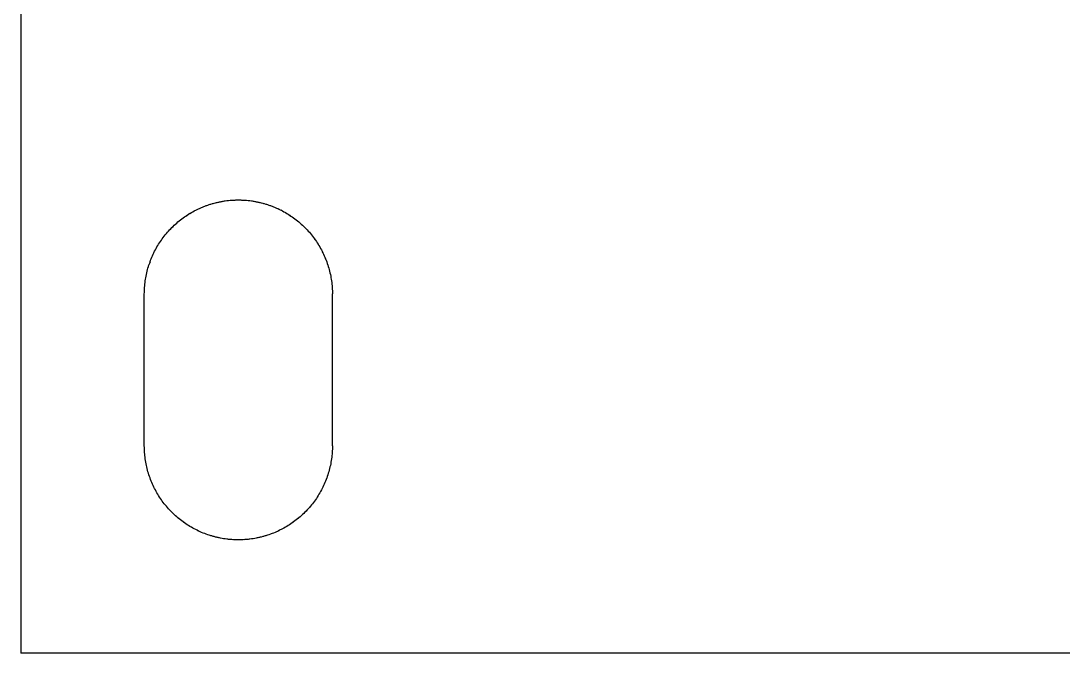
# Model space of a CAD drawing. Header units: millimetres. Extents: x 2543.3 to 2639, y 1717.1 to 1778.9.
# Drawn here: x 2549.272 to 2553.872, y 1737.271 to 1740.061 of the extents above; entities that cross this region are included whole.
import ezdxf

# ---------------------------------------------------------------- set-up
doc = ezdxf.new("R2010")
doc.units = ezdxf.units.MM

msp = doc.modelspace()

# ---------------------------------------------------------------- linework, layer by layer
at = {"color": 7, "linetype": 'Continuous', "lineweight": 25}
for p, q in [((2549.2721, 1778.2278), (2549.2721, 1737.2711)), ((2550.1317, 1739.2587), (2550.1388, 1739.2604)), ((2550.1352, 1739.2596), (2550.1388, 1739.2604)), ((2550.1388, 1739.2604), (2550.1458, 1739.262)), ((2550.1388, 1739.2604), (2550.1423, 1739.2612)), ((2550.1423, 1739.2612), (2550.1458, 1739.262)), ((2550.1458, 1739.262), (2550.1529, 1739.2634)), ((2550.1458, 1739.262), (2550.1494, 1739.2627)), ((2550.1494, 1739.2627), (2550.1529, 1739.2634)), ((2550.1529, 1739.2634), (2550.1601, 1739.2648)), ((2550.1529, 1739.2634), (2550.1565, 1739.2641)), ((2550.1565, 1739.2641), (2550.1601, 1739.2648)), ((2550.1601, 1739.2648), (2550.1672, 1739.2659)), ((2550.1601, 1739.2648), (2550.1636, 1739.2653)), ((2550.1636, 1739.2653), (2550.1672, 1739.2659)), ((2550.1672, 1739.2659), (2550.1744, 1739.267)), ((2550.1672, 1739.2659), (2550.1708, 1739.2665)), ((2550.1708, 1739.2665), (2550.1744, 1739.267)), ((2550.1744, 1739.267), (2550.1815, 1739.268)), ((2550.1815, 1739.268), (2550.1887, 1739.2688)), ((2550.1887, 1739.2688), (2550.196, 1739.2695)), ((2550.196, 1739.2695), (2550.2032, 1739.27)), ((2550.2032, 1739.27), (2550.2104, 1739.2705)), ((2550.2032, 1739.27), (2550.2068, 1739.2703)), ((2550.2068, 1739.2703), (2550.2104, 1739.2705)), ((2550.2104, 1739.2705), (2550.2176, 1739.2708)), ((2550.2104, 1739.2705), (2550.214, 1739.2707)), ((2550.214, 1739.2707), (2550.2176, 1739.2708)), ((2550.2176, 1739.2708), (2550.2249, 1739.271)), ((2550.2176, 1739.2708), (2550.2213, 1739.2709)), ((2550.2213, 1739.2709), (2550.2249, 1739.271)), ((2550.2249, 1739.271), (2550.2321, 1739.2711)), ((2550.2321, 1739.2711), (2550.2394, 1739.271)), ((2550.2394, 1739.271), (2550.243, 1739.2709)), ((2550.2394, 1739.271), (2550.2466, 1739.2708)), ((2550.243, 1739.2709), (2550.2466, 1739.2708)), ((2550.2466, 1739.2708), (2550.2502, 1739.2707)), ((2550.2466, 1739.2708), (2550.2538, 1739.2705)), ((2550.2502, 1739.2707), (2550.2538, 1739.2705)), ((2550.2538, 1739.2705), (2550.2575, 1739.2703)), ((2550.2538, 1739.2705), (2550.2611, 1739.27)), ((2550.2575, 1739.2703), (2550.2611, 1739.27)), ((2550.2611, 1739.27), (2550.2683, 1739.2695)), ((2550.2683, 1739.2695), (2550.2755, 1739.2688)), ((2550.2755, 1739.2688), (2550.2827, 1739.268)), ((2550.2827, 1739.268), (2550.2899, 1739.267)), ((2550.2899, 1739.267), (2550.297, 1739.2659)), ((2550.2899, 1739.267), (2550.2935, 1739.2665)), ((2550.2935, 1739.2665), (2550.297, 1739.2659)), ((2550.297, 1739.2659), (2550.3006, 1739.2653)), ((2550.297, 1739.2659), (2550.3042, 1739.2648)), ((2550.3006, 1739.2653), (2550.3042, 1739.2648)), ((2550.3042, 1739.2648), (2550.3113, 1739.2634)), ((2550.3042, 1739.2648), (2550.3077, 1739.2641)), ((2550.3077, 1739.2641), (2550.3113, 1739.2634)), ((2550.3113, 1739.2634), (2550.3184, 1739.262)), ((2550.3113, 1739.2634), (2550.3149, 1739.2627)), ((2550.3149, 1739.2627), (2550.3184, 1739.262)), ((2550.3184, 1739.262), (2550.3255, 1739.2604)), ((2550.3184, 1739.262), (2550.3219, 1739.2612)), ((2550.3219, 1739.2612), (2550.3255, 1739.2604)), ((2550.3255, 1739.2604), (2550.3325, 1739.2587)), ((2550.3255, 1739.2604), (2550.329, 1739.2596)), ((2550.0184, 1739.2118), (2550.0246, 1739.2155)), ((2550.0246, 1739.2155), (2550.0309, 1739.219)), ((2550.0246, 1739.2155), (2550.0278, 1739.2172)), ((2550.0278, 1739.2172), (2550.0309, 1739.219)), ((2550.0309, 1739.219), (2550.0373, 1739.2225)), ((2550.0373, 1739.2225), (2550.0437, 1739.2258)), ((2550.0373, 1739.2225), (2550.0405, 1739.2242)), ((2550.0405, 1739.2242), (2550.0437, 1739.2258)), ((2550.0437, 1739.2258), (2550.0502, 1739.2291)), ((2550.0437, 1739.2258), (2550.047, 1739.2274)), ((2550.047, 1739.2274), (2550.0502, 1739.2291)), ((2550.0502, 1739.2291), (2550.0567, 1739.2322)), ((2550.0502, 1739.2291), (2550.0535, 1739.2306)), ((2550.0535, 1739.2306), (2550.0567, 1739.2322)), ((2550.0567, 1739.2322), (2550.0633, 1739.2352)), ((2550.0567, 1739.2322), (2550.06, 1739.2337)), ((2550.06, 1739.2337), (2550.0633, 1739.2352)), ((2550.0633, 1739.2352), (2550.07, 1739.2381)), ((2550.0633, 1739.2352), (2550.0666, 1739.2366)), ((2550.0666, 1739.2366), (2550.07, 1739.2381)), ((2550.07, 1739.2381), (2550.0767, 1739.2408)), ((2550.07, 1739.2381), (2550.0733, 1739.2395)), ((2550.0733, 1739.2395), (2550.0767, 1739.2408)), ((2550.0767, 1739.2408), (2550.0834, 1739.2435)), ((2550.0767, 1739.2408), (2550.08, 1739.2422)), ((2550.08, 1739.2422), (2550.0834, 1739.2435)), ((2550.0834, 1739.2435), (2550.0902, 1739.246)), ((2550.0834, 1739.2435), (2550.0868, 1739.2448)), ((2550.0868, 1739.2448), (2550.0902, 1739.246)), ((2550.0902, 1739.246), (2550.097, 1739.2484)), ((2550.0902, 1739.246), (2550.0936, 1739.2472)), ((2550.0936, 1739.2472), (2550.097, 1739.2484)), ((2550.097, 1739.2484), (2550.1039, 1739.2507)), ((2550.1039, 1739.2507), (2550.1108, 1739.2529)), ((2550.1039, 1739.2507), (2550.1073, 1739.2518)), ((2550.1073, 1739.2518), (2550.1108, 1739.2529)), ((2550.1108, 1739.2529), (2550.1177, 1739.255)), ((2550.1177, 1739.255), (2550.1247, 1739.2569)), ((2550.1177, 1739.255), (2550.1212, 1739.256)), ((2550.1212, 1739.256), (2550.1247, 1739.2569)), ((2550.1247, 1739.2569), (2550.1317, 1739.2587)), ((2550.1317, 1739.2587), (2550.1352, 1739.2596)), ((2550.329, 1739.2596), (2550.3325, 1739.2587)), ((2550.3325, 1739.2587), (2550.3395, 1739.2569)), ((2550.3395, 1739.2569), (2550.3465, 1739.255)), ((2550.3395, 1739.2569), (2550.343, 1739.256)), ((2550.343, 1739.256), (2550.3465, 1739.255)), ((2550.3465, 1739.255), (2550.3535, 1739.2529)), ((2550.3535, 1739.2529), (2550.3569, 1739.2518)), ((2550.3535, 1739.2529), (2550.3604, 1739.2507)), ((2550.3569, 1739.2518), (2550.3604, 1739.2507)), ((2550.3604, 1739.2507), (2550.3672, 1739.2484)), ((2550.3672, 1739.2484), (2550.3741, 1739.246)), ((2550.3672, 1739.2484), (2550.3706, 1739.2472)), ((2550.3706, 1739.2472), (2550.3741, 1739.246)), ((2550.3741, 1739.246), (2550.3775, 1739.2448)), ((2550.3741, 1739.246), (2550.3808, 1739.2435)), ((2550.3775, 1739.2448), (2550.3808, 1739.2435)), ((2550.3808, 1739.2435), (2550.3842, 1739.2422)), ((2550.3808, 1739.2435), (2550.3876, 1739.2408)), ((2550.3842, 1739.2422), (2550.3876, 1739.2408)), ((2550.3876, 1739.2408), (2550.3943, 1739.2381)), ((2550.3876, 1739.2408), (2550.3909, 1739.2395)), ((2550.3909, 1739.2395), (2550.3943, 1739.2381)), ((2550.3943, 1739.2381), (2550.3976, 1739.2366)), ((2550.3943, 1739.2381), (2550.4009, 1739.2352)), ((2550.3976, 1739.2366), (2550.4009, 1739.2352)), ((2550.4009, 1739.2352), (2550.4042, 1739.2337)), ((2550.4009, 1739.2352), (2550.4075, 1739.2322)), ((2550.4042, 1739.2337), (2550.4075, 1739.2322)), ((2550.4075, 1739.2322), (2550.414, 1739.2291)), ((2550.4108, 1739.2306), (2550.4075, 1739.2322)), ((2550.414, 1739.2291), (2550.4108, 1739.2306)), ((2550.414, 1739.2291), (2550.4205, 1739.2258)), ((2550.414, 1739.2291), (2550.4173, 1739.2274)), ((2550.4173, 1739.2274), (2550.4205, 1739.2258)), ((2550.4205, 1739.2258), (2550.427, 1739.2225)), ((2550.4237, 1739.2242), (2550.4205, 1739.2258)), ((2550.4237, 1739.2242), (2550.427, 1739.2225)), ((2550.427, 1739.2225), (2550.4333, 1739.219)), ((2550.4333, 1739.219), (2550.4396, 1739.2155)), ((2550.4333, 1739.219), (2550.4365, 1739.2172)), ((2550.4365, 1739.2172), (2550.4396, 1739.2155)), ((2550.4396, 1739.2155), (2550.4459, 1739.2118)), ((2549.9544, 1739.1645), (2549.9599, 1739.1693)), ((2549.9599, 1739.1693), (2549.9654, 1739.174)), ((2549.9654, 1739.174), (2549.971, 1739.1786)), ((2549.9654, 1739.174), (2549.9682, 1739.1763)), ((2549.9682, 1739.1763), (2549.971, 1739.1786)), ((2549.971, 1739.1786), (2549.9766, 1739.1831)), ((2549.9766, 1739.1831), (2549.9824, 1739.1875)), ((2549.9824, 1739.1875), (2549.9882, 1739.1918)), ((2549.9882, 1739.1918), (2549.9941, 1739.196)), ((2549.9882, 1739.1918), (2549.9911, 1739.1939)), ((2549.9911, 1739.1939), (2549.9941, 1739.196)), ((2549.9941, 1739.196), (2550.0001, 1739.2001)), ((2549.9941, 1739.196), (2549.9971, 1739.1981)), ((2549.9971, 1739.1981), (2550.0001, 1739.2001)), ((2550.0001, 1739.2001), (2550.0061, 1739.2041)), ((2550.0001, 1739.2001), (2550.0031, 1739.2021)), ((2550.0031, 1739.2021), (2550.0061, 1739.2041)), ((2550.0061, 1739.2041), (2550.0122, 1739.208)), ((2550.0061, 1739.2041), (2550.0092, 1739.206)), ((2550.0092, 1739.206), (2550.0122, 1739.208)), ((2550.0122, 1739.208), (2550.0184, 1739.2118)), ((2550.0153, 1739.2099), (2550.0122, 1739.208)), ((2550.0184, 1739.2118), (2550.0153, 1739.2099)), ((2550.4459, 1739.2118), (2550.452, 1739.208)), ((2550.4459, 1739.2118), (2550.449, 1739.2099)), ((2550.449, 1739.2099), (2550.452, 1739.208)), ((2550.4551, 1739.206), (2550.452, 1739.208)), ((2550.452, 1739.208), (2550.4581, 1739.2041)), ((2550.4581, 1739.2041), (2550.4551, 1739.206)), ((2550.4581, 1739.2041), (2550.4642, 1739.2001)), ((2550.4612, 1739.2021), (2550.4581, 1739.2041)), ((2550.4642, 1739.2001), (2550.4612, 1739.2021)), ((2550.4642, 1739.2001), (2550.4702, 1739.196)), ((2550.4642, 1739.2001), (2550.4672, 1739.1981)), ((2550.4672, 1739.1981), (2550.4702, 1739.196)), ((2550.4702, 1739.196), (2550.4761, 1739.1918)), ((2550.4731, 1739.1939), (2550.4702, 1739.196)), ((2550.4731, 1739.1939), (2550.4761, 1739.1918)), ((2550.4761, 1739.1918), (2550.4819, 1739.1875)), ((2550.4819, 1739.1875), (2550.4876, 1739.1831)), ((2550.4876, 1739.1831), (2550.4933, 1739.1786)), ((2550.4933, 1739.1786), (2550.4989, 1739.174)), ((2550.4933, 1739.1786), (2550.4961, 1739.1763)), ((2550.4961, 1739.1763), (2550.4989, 1739.174)), ((2550.4989, 1739.174), (2550.5044, 1739.1693)), ((2550.5016, 1739.1716), (2550.4989, 1739.174)), ((2550.5044, 1739.1693), (2550.5016, 1739.1716)), ((2550.5044, 1739.1693), (2550.5098, 1739.1645)), ((2549.9096, 1739.1172), (2549.9142, 1739.1228)), ((2549.9142, 1739.1228), (2549.9189, 1739.1283)), ((2549.9189, 1739.1283), (2549.9237, 1739.1337)), ((2549.9237, 1739.1337), (2549.9286, 1739.1391)), ((2549.9286, 1739.1391), (2549.9336, 1739.1443)), ((2549.9286, 1739.1391), (2549.9311, 1739.1417)), ((2549.9311, 1739.1417), (2549.9336, 1739.1443)), ((2549.9336, 1739.1443), (2549.9387, 1739.1495)), ((2549.9387, 1739.1495), (2549.9438, 1739.1546)), ((2549.9387, 1739.1495), (2549.9413, 1739.152)), ((2549.9413, 1739.152), (2549.9438, 1739.1546)), ((2549.9438, 1739.1546), (2549.9491, 1739.1596)), ((2549.9491, 1739.1596), (2549.9544, 1739.1645)), ((2550.5098, 1739.1645), (2550.5152, 1739.1596)), ((2550.5152, 1739.1596), (2550.5204, 1739.1546)), ((2550.5204, 1739.1546), (2550.5256, 1739.1495)), ((2550.5256, 1739.1495), (2550.5306, 1739.1443)), ((2550.5306, 1739.1443), (2550.5356, 1739.1391)), ((2550.5331, 1739.1417), (2550.5306, 1739.1443)), ((2550.5331, 1739.1417), (2550.5356, 1739.1391)), ((2550.5356, 1739.1391), (2550.5405, 1739.1337)), ((2550.5405, 1739.1337), (2550.5453, 1739.1283)), ((2550.5453, 1739.1283), (2550.55, 1739.1228)), ((2550.55, 1739.1228), (2550.5546, 1739.1172)), ((2549.8764, 1739.0698), (2549.8802, 1739.076)), ((2549.8802, 1739.076), (2549.8841, 1739.0821)), ((2549.8841, 1739.0821), (2549.8881, 1739.0881)), ((2549.8881, 1739.0881), (2549.8922, 1739.0941)), ((2549.8922, 1739.0941), (2549.8964, 1739.1)), ((2549.8964, 1739.1), (2549.9007, 1739.1058)), ((2549.9007, 1739.1058), (2549.9051, 1739.1116)), ((2549.9051, 1739.1116), (2549.9096, 1739.1172)), ((2550.5546, 1739.1172), (2550.5591, 1739.1116)), ((2550.5591, 1739.1116), (2550.5636, 1739.1058)), ((2550.5636, 1739.1058), (2550.5679, 1739.1)), ((2550.5679, 1739.1), (2550.5721, 1739.0941)), ((2550.57, 1739.097), (2550.5679, 1739.1)), ((2550.57, 1739.097), (2550.5721, 1739.0941)), ((2550.5721, 1739.0941), (2550.5762, 1739.0881)), ((2550.5762, 1739.0881), (2550.5802, 1739.0821)), ((2550.5802, 1739.0821), (2550.5841, 1739.076)), ((2550.586, 1739.0729), (2550.5841, 1739.076)), ((2550.5841, 1739.076), (2550.5878, 1739.0698)), ((2549.853, 1739.0249), (2549.856, 1739.0314)), ((2549.856, 1739.0314), (2549.8591, 1739.038)), ((2549.8591, 1739.038), (2549.8624, 1739.0445)), ((2549.8624, 1739.0445), (2549.8657, 1739.0509)), ((2549.8657, 1739.0509), (2549.8692, 1739.0573)), ((2549.8692, 1739.0573), (2549.8727, 1739.0636)), ((2549.8727, 1739.0636), (2549.8764, 1739.0698)), ((2550.586, 1739.0729), (2550.5878, 1739.0698)), ((2550.5878, 1739.0698), (2550.5915, 1739.0636)), ((2550.5915, 1739.0636), (2550.5951, 1739.0573)), ((2550.5951, 1739.0573), (2550.5985, 1739.0509)), ((2550.5985, 1739.0509), (2550.6019, 1739.0445)), ((2550.6019, 1739.0445), (2550.6051, 1739.038)), ((2550.6019, 1739.0445), (2550.6035, 1739.0412)), ((2550.6051, 1739.038), (2550.6035, 1739.0412)), ((2550.6051, 1739.038), (2550.6082, 1739.0314)), ((2550.6082, 1739.0314), (2550.6112, 1739.0249)), ((2549.8353, 1738.9774), (2549.8374, 1738.9843)), ((2549.8397, 1738.9912), (2549.8374, 1738.9843)), ((2549.8422, 1738.998), (2549.8397, 1738.9912)), ((2549.8422, 1738.998), (2549.8447, 1739.0048)), ((2549.8447, 1739.0048), (2549.8473, 1739.0115)), ((2549.8473, 1739.0115), (2549.8501, 1739.0182)), ((2549.8501, 1739.0182), (2549.853, 1739.0249)), ((2550.6112, 1739.0249), (2550.6141, 1739.0182)), ((2550.6141, 1739.0182), (2550.6169, 1739.0115)), ((2550.6169, 1739.0115), (2550.6196, 1739.0048)), ((2550.6182, 1739.0082), (2550.6169, 1739.0115)), ((2550.6182, 1739.0082), (2550.6196, 1739.0048)), ((2550.6196, 1739.0048), (2550.6221, 1738.998)), ((2550.6221, 1738.998), (2550.6245, 1738.9912)), ((2550.6245, 1738.9912), (2550.6268, 1738.9843)), ((2550.6245, 1738.9912), (2550.6257, 1738.9877)), ((2550.6268, 1738.9843), (2550.6257, 1738.9877)), ((2550.6268, 1738.9843), (2550.629, 1738.9774)), ((2549.8247, 1738.9352), (2549.8262, 1738.9423)), ((2549.8262, 1738.9423), (2549.8278, 1738.9494)), ((2549.8278, 1738.9494), (2549.8295, 1738.9565)), ((2549.8295, 1738.9565), (2549.8313, 1738.9635)), ((2549.8313, 1738.9635), (2549.8332, 1738.9704)), ((2549.8332, 1738.9704), (2549.8353, 1738.9774)), ((2550.629, 1738.9774), (2550.631, 1738.9704)), ((2550.631, 1738.9704), (2550.633, 1738.9635)), ((2550.633, 1738.9635), (2550.6348, 1738.9565)), ((2550.6348, 1738.9565), (2550.6365, 1738.9494)), ((2550.6365, 1738.9494), (2550.6381, 1738.9423)), ((2550.6381, 1738.9423), (2550.6395, 1738.9352)), ((2549.8181, 1738.885), (2549.8187, 1738.8922)), ((2549.8187, 1738.8922), (2549.8194, 1738.8994)), ((2549.8194, 1738.8994), (2549.8202, 1738.9066)), ((2549.8202, 1738.9066), (2549.8212, 1738.9138)), ((2549.8212, 1738.9138), (2549.8222, 1738.921)), ((2549.8222, 1738.921), (2549.8234, 1738.9281)), ((2549.8234, 1738.9281), (2549.8247, 1738.9352)), ((2550.6395, 1738.9352), (2550.6408, 1738.9281)), ((2550.6408, 1738.9281), (2550.642, 1738.921)), ((2550.642, 1738.921), (2550.6431, 1738.9138)), ((2550.6431, 1738.9138), (2550.644, 1738.9066)), ((2550.644, 1738.9066), (2550.6449, 1738.8994)), ((2550.6449, 1738.8994), (2550.6455, 1738.8922)), ((2550.6455, 1738.8922), (2550.6461, 1738.885)), ((2549.8171, 1738.8561), (2549.8172, 1738.8633)), ((2549.8171, 1738.1861), (2549.8171, 1738.8561)), ((2549.8172, 1738.8633), (2549.8174, 1738.8705)), ((2549.8174, 1738.8705), (2549.8177, 1738.8778)), ((2549.8177, 1738.8778), (2549.8181, 1738.885)), ((2550.6461, 1738.885), (2550.6466, 1738.8778)), ((2550.6466, 1738.8778), (2550.6469, 1738.8705)), ((2550.6469, 1738.8705), (2550.6471, 1738.8633)), ((2550.6471, 1738.8633), (2550.6471, 1738.8561)), ((2550.6471, 1738.1861), (2550.6471, 1738.8561)), ((2549.8172, 1738.1788), (2549.8171, 1738.1861)), ((2549.8174, 1738.1716), (2549.8172, 1738.1788)), ((2549.8177, 1738.1643), (2549.8174, 1738.1716)), ((2549.8181, 1738.1571), (2549.8177, 1738.1643)), ((2549.8187, 1738.1499), (2549.8181, 1738.1571)), ((2550.6461, 1738.1571), (2550.6455, 1738.1499)), ((2550.6466, 1738.1643), (2550.6461, 1738.1571)), ((2550.6469, 1738.1716), (2550.6466, 1738.1643)), ((2550.6471, 1738.1788), (2550.6469, 1738.1716)), ((2550.6471, 1738.1861), (2550.6471, 1738.1788)), ((2549.8194, 1738.1427), (2549.8187, 1738.1499)), ((2549.8202, 1738.1355), (2549.8194, 1738.1427)), ((2549.8212, 1738.1283), (2549.8202, 1738.1355)), ((2549.8222, 1738.1211), (2549.8212, 1738.1283)), ((2549.8234, 1738.114), (2549.8222, 1738.1211)), ((2549.8247, 1738.1069), (2549.8234, 1738.114)), ((2550.6408, 1738.114), (2550.6395, 1738.1069)), ((2550.6402, 1738.1104), (2550.6395, 1738.1069)), ((2550.6408, 1738.114), (2550.6402, 1738.1104)), ((2550.642, 1738.1211), (2550.6408, 1738.114)), ((2550.6431, 1738.1283), (2550.642, 1738.1211)), ((2550.644, 1738.1355), (2550.6431, 1738.1283)), ((2550.6449, 1738.1427), (2550.644, 1738.1355)), ((2550.6455, 1738.1499), (2550.6449, 1738.1427)), ((2549.8262, 1738.0998), (2549.8247, 1738.1069)), ((2549.8278, 1738.0927), (2549.8262, 1738.0998)), ((2549.8295, 1738.0857), (2549.8278, 1738.0927)), ((2549.8313, 1738.0786), (2549.8295, 1738.0857)), ((2549.8332, 1738.0717), (2549.8313, 1738.0786)), ((2549.8353, 1738.0647), (2549.8332, 1738.0717)), ((2549.8374, 1738.0578), (2549.8353, 1738.0647)), ((2550.629, 1738.0647), (2550.6268, 1738.0578)), ((2550.631, 1738.0717), (2550.629, 1738.0647)), ((2550.63, 1738.0682), (2550.629, 1738.0647)), ((2550.631, 1738.0717), (2550.63, 1738.0682)), ((2550.633, 1738.0786), (2550.631, 1738.0717)), ((2550.6348, 1738.0857), (2550.633, 1738.0786)), ((2550.6365, 1738.0927), (2550.6348, 1738.0857)), ((2550.6381, 1738.0998), (2550.6365, 1738.0927)), ((2550.6395, 1738.1069), (2550.6381, 1738.0998)), ((2549.8397, 1738.0509), (2549.8374, 1738.0578)), ((2549.8422, 1738.0441), (2549.8397, 1738.0509)), ((2549.8447, 1738.0373), (2549.8422, 1738.0441)), ((2549.8473, 1738.0306), (2549.8447, 1738.0373)), ((2549.8501, 1738.0239), (2549.8473, 1738.0306)), ((2549.853, 1738.0173), (2549.8501, 1738.0239)), ((2550.6141, 1738.0239), (2550.6112, 1738.0173)), ((2550.6169, 1738.0306), (2550.6141, 1738.0239)), ((2550.6196, 1738.0373), (2550.6169, 1738.0306)), ((2550.6221, 1738.0441), (2550.6196, 1738.0373)), ((2550.6208, 1738.0407), (2550.6196, 1738.0373)), ((2550.6221, 1738.0441), (2550.6208, 1738.0407)), ((2550.6245, 1738.0509), (2550.6221, 1738.0441)), ((2550.6233, 1738.0475), (2550.6221, 1738.0441)), ((2550.6245, 1738.0509), (2550.6233, 1738.0475)), ((2550.6268, 1738.0578), (2550.6245, 1738.0509)), ((2550.6257, 1738.0544), (2550.6245, 1738.0509)), ((2550.6268, 1738.0578), (2550.6257, 1738.0544)), ((2549.856, 1738.0107), (2549.853, 1738.0173)), ((2549.8591, 1738.0041), (2549.856, 1738.0107)), ((2549.8624, 1737.9977), (2549.8591, 1738.0041)), ((2549.8657, 1737.9912), (2549.8624, 1737.9977)), ((2549.8692, 1737.9849), (2549.8657, 1737.9912)), ((2549.8727, 1737.9786), (2549.8692, 1737.9849)), ((2549.8764, 1737.9723), (2549.8727, 1737.9786)), ((2549.8802, 1737.9661), (2549.8764, 1737.9723)), ((2550.5878, 1737.9723), (2550.5841, 1737.9661)), ((2550.5915, 1737.9786), (2550.5878, 1737.9723)), ((2550.5951, 1737.9849), (2550.5915, 1737.9786)), ((2550.5933, 1737.9817), (2550.5915, 1737.9786)), ((2550.5951, 1737.9849), (2550.5933, 1737.9817)), ((2550.5985, 1737.9912), (2550.5951, 1737.9849)), ((2550.6019, 1737.9977), (2550.5985, 1737.9912)), ((2550.6051, 1738.0041), (2550.6019, 1737.9977)), ((2550.6035, 1738.0009), (2550.6019, 1737.9977)), ((2550.6051, 1738.0041), (2550.6035, 1738.0009)), ((2550.6082, 1738.0107), (2550.6051, 1738.0041)), ((2550.6112, 1738.0173), (2550.6082, 1738.0107)), ((2549.8841, 1737.96), (2549.8802, 1737.9661)), ((2549.8881, 1737.954), (2549.8841, 1737.96)), ((2549.8922, 1737.948), (2549.8881, 1737.954)), ((2549.8964, 1737.9421), (2549.8922, 1737.948)), ((2549.9007, 1737.9363), (2549.8964, 1737.9421)), ((2549.9051, 1737.9306), (2549.9007, 1737.9363)), ((2549.9096, 1737.9249), (2549.9051, 1737.9306)), ((2550.5591, 1737.9306), (2550.5546, 1737.9249)), ((2550.5636, 1737.9363), (2550.5591, 1737.9306)), ((2550.5679, 1737.9421), (2550.5636, 1737.9363)), ((2550.5721, 1737.948), (2550.5679, 1737.9421)), ((2550.5762, 1737.954), (2550.5721, 1737.948)), ((2550.5802, 1737.96), (2550.5762, 1737.954)), ((2550.5841, 1737.9661), (2550.5802, 1737.96)), ((2549.9142, 1737.9193), (2549.9096, 1737.9249)), ((2549.9189, 1737.9138), (2549.9142, 1737.9193)), ((2549.9237, 1737.9084), (2549.9189, 1737.9138)), ((2549.9286, 1737.903), (2549.9237, 1737.9084)), ((2549.9336, 1737.8978), (2549.9286, 1737.903)), ((2549.9311, 1737.9004), (2549.9286, 1737.903)), ((2549.9336, 1737.8978), (2549.9311, 1737.9004)), ((2549.9387, 1737.8926), (2549.9336, 1737.8978)), ((2549.9438, 1737.8875), (2549.9387, 1737.8926)), ((2549.9491, 1737.8825), (2549.9438, 1737.8875)), ((2549.9544, 1737.8777), (2549.9491, 1737.8825)), ((2550.5152, 1737.8825), (2550.5098, 1737.8777)), ((2550.5204, 1737.8875), (2550.5152, 1737.8825)), ((2550.5256, 1737.8926), (2550.5204, 1737.8875)), ((2550.523, 1737.8901), (2550.5204, 1737.8875)), ((2550.5256, 1737.8926), (2550.523, 1737.8901)), ((2550.5306, 1737.8978), (2550.5256, 1737.8926)), ((2550.5356, 1737.903), (2550.5306, 1737.8978)), ((2550.5331, 1737.9004), (2550.5306, 1737.8978)), ((2550.5356, 1737.903), (2550.5331, 1737.9004)), ((2550.5405, 1737.9084), (2550.5356, 1737.903)), ((2550.5453, 1737.9138), (2550.5405, 1737.9084)), ((2550.55, 1737.9193), (2550.5453, 1737.9138)), ((2550.5477, 1737.9165), (2550.5453, 1737.9138)), ((2550.55, 1737.9193), (2550.5477, 1737.9165)), ((2550.5546, 1737.9249), (2550.55, 1737.9193)), ((2549.9599, 1737.8729), (2549.9544, 1737.8777)), ((2549.9654, 1737.8681), (2549.9599, 1737.8729)), ((2549.9626, 1737.8705), (2549.9599, 1737.8729)), ((2549.9654, 1737.8681), (2549.9626, 1737.8705)), ((2549.971, 1737.8635), (2549.9654, 1737.8681)), ((2549.9682, 1737.8658), (2549.9654, 1737.8681)), ((2549.971, 1737.8635), (2549.9682, 1737.8658)), ((2549.9766, 1737.859), (2549.971, 1737.8635)), ((2549.9824, 1737.8546), (2549.9766, 1737.859)), ((2549.9882, 1737.8503), (2549.9824, 1737.8546)), ((2549.9941, 1737.8461), (2549.9882, 1737.8503)), ((2549.9911, 1737.8482), (2549.9882, 1737.8503)), ((2549.9941, 1737.8461), (2549.9911, 1737.8482)), ((2550.0001, 1737.842), (2549.9941, 1737.8461)), ((2549.9971, 1737.8441), (2549.9941, 1737.8461)), ((2550.0001, 1737.842), (2549.9971, 1737.8441)), ((2550.0061, 1737.838), (2550.0001, 1737.842)), ((2550.0122, 1737.8341), (2550.0061, 1737.838)), ((2550.0184, 1737.8303), (2550.0122, 1737.8341)), ((2550.452, 1737.8341), (2550.4459, 1737.8303)), ((2550.4581, 1737.838), (2550.452, 1737.8341)), ((2550.4642, 1737.842), (2550.4581, 1737.838)), ((2550.4702, 1737.8461), (2550.4642, 1737.842)), ((2550.4672, 1737.8441), (2550.4642, 1737.842)), ((2550.4702, 1737.8461), (2550.4672, 1737.8441)), ((2550.4761, 1737.8503), (2550.4702, 1737.8461)), ((2550.4731, 1737.8482), (2550.4702, 1737.8461)), ((2550.4761, 1737.8503), (2550.4731, 1737.8482)), ((2550.4819, 1737.8546), (2550.4761, 1737.8503)), ((2550.4876, 1737.859), (2550.4819, 1737.8546)), ((2550.4933, 1737.8635), (2550.4876, 1737.859)), ((2550.4989, 1737.8681), (2550.4933, 1737.8635)), ((2550.4961, 1737.8658), (2550.4933, 1737.8635)), ((2550.4989, 1737.8681), (2550.4961, 1737.8658)), ((2550.5044, 1737.8729), (2550.4989, 1737.8681)), ((2550.5016, 1737.8705), (2550.4989, 1737.8681)), ((2550.5044, 1737.8729), (2550.5016, 1737.8705)), ((2550.5098, 1737.8777), (2550.5044, 1737.8729)), ((2550.0246, 1737.8267), (2550.0184, 1737.8303)), ((2550.0215, 1737.8285), (2550.0184, 1737.8303)), ((2550.0246, 1737.8267), (2550.0215, 1737.8285)), ((2550.0309, 1737.8231), (2550.0246, 1737.8267)), ((2550.0278, 1737.8249), (2550.0246, 1737.8267)), ((2550.0309, 1737.8231), (2550.0278, 1737.8249)), ((2550.0373, 1737.8196), (2550.0309, 1737.8231)), ((2550.0437, 1737.8163), (2550.0373, 1737.8196)), ((2550.0502, 1737.8131), (2550.0437, 1737.8163)), ((2550.047, 1737.8147), (2550.0437, 1737.8163)), ((2550.0502, 1737.8131), (2550.047, 1737.8147)), ((2550.0567, 1737.8099), (2550.0502, 1737.8131)), ((2550.0535, 1737.8115), (2550.0502, 1737.8131)), ((2550.0567, 1737.8099), (2550.0535, 1737.8115)), ((2550.0633, 1737.8069), (2550.0567, 1737.8099)), ((2550.06, 1737.8084), (2550.0567, 1737.8099)), ((2550.0633, 1737.8069), (2550.06, 1737.8084)), ((2550.07, 1737.804), (2550.0633, 1737.8069)), ((2550.0666, 1737.8055), (2550.0633, 1737.8069)), ((2550.07, 1737.804), (2550.0666, 1737.8055)), ((2550.0767, 1737.8013), (2550.07, 1737.804)), ((2550.0834, 1737.7986), (2550.0767, 1737.8013)), ((2550.0902, 1737.7961), (2550.0834, 1737.7986)), ((2550.0868, 1737.7974), (2550.0834, 1737.7986)), ((2550.0902, 1737.7961), (2550.0868, 1737.7974)), ((2550.097, 1737.7937), (2550.0902, 1737.7961)), ((2550.1039, 1737.7914), (2550.097, 1737.7937)), ((2550.1108, 1737.7892), (2550.1039, 1737.7914)), ((2550.1073, 1737.7903), (2550.1039, 1737.7914)), ((2550.1108, 1737.7892), (2550.1073, 1737.7903)), ((2550.1177, 1737.7871), (2550.1108, 1737.7892)), ((2550.1143, 1737.7882), (2550.1108, 1737.7892)), ((2550.1177, 1737.7871), (2550.1143, 1737.7882)), ((2550.3535, 1737.7892), (2550.3465, 1737.7871)), ((2550.35, 1737.7882), (2550.3465, 1737.7871)), ((2550.3535, 1737.7892), (2550.35, 1737.7882)), ((2550.3604, 1737.7914), (2550.3535, 1737.7892)), ((2550.3569, 1737.7903), (2550.3535, 1737.7892)), ((2550.3604, 1737.7914), (2550.3569, 1737.7903)), ((2550.3672, 1737.7937), (2550.3604, 1737.7914)), ((2550.3741, 1737.7961), (2550.3672, 1737.7937)), ((2550.3808, 1737.7986), (2550.3741, 1737.7961)), ((2550.3775, 1737.7974), (2550.3741, 1737.7961)), ((2550.3808, 1737.7986), (2550.3775, 1737.7974)), ((2550.3876, 1737.8013), (2550.3808, 1737.7986)), ((2550.3943, 1737.804), (2550.3876, 1737.8013)), ((2550.4009, 1737.8069), (2550.3943, 1737.804)), ((2550.3976, 1737.8055), (2550.3943, 1737.804)), ((2550.4009, 1737.8069), (2550.3976, 1737.8055)), ((2550.4075, 1737.8099), (2550.4009, 1737.8069)), ((2550.4042, 1737.8084), (2550.4009, 1737.8069)), ((2550.4075, 1737.8099), (2550.4042, 1737.8084)), ((2550.414, 1737.8131), (2550.4075, 1737.8099)), ((2550.4108, 1737.8115), (2550.4075, 1737.8099)), ((2550.414, 1737.8131), (2550.4108, 1737.8115)), ((2550.4205, 1737.8163), (2550.414, 1737.8131)), ((2550.4173, 1737.8147), (2550.414, 1737.8131)), ((2550.4205, 1737.8163), (2550.4173, 1737.8147)), ((2550.427, 1737.8196), (2550.4205, 1737.8163)), ((2550.4333, 1737.8231), (2550.427, 1737.8196)), ((2550.4396, 1737.8267), (2550.4333, 1737.8231)), ((2550.4365, 1737.8249), (2550.4333, 1737.8231)), ((2550.4396, 1737.8267), (2550.4365, 1737.8249)), ((2550.4459, 1737.8303), (2550.4396, 1737.8267)), ((2550.4427, 1737.8285), (2550.4396, 1737.8267)), ((2550.4459, 1737.8303), (2550.4427, 1737.8285)), ((2550.1247, 1737.7852), (2550.1177, 1737.7871)), ((2550.1212, 1737.7862), (2550.1177, 1737.7871)), ((2550.1247, 1737.7852), (2550.1212, 1737.7862)), ((2550.1317, 1737.7834), (2550.1247, 1737.7852)), ((2550.1388, 1737.7817), (2550.1317, 1737.7834)), ((2550.1352, 1737.7825), (2550.1317, 1737.7834)), ((2550.1388, 1737.7817), (2550.1352, 1737.7825)), ((2550.1458, 1737.7801), (2550.1388, 1737.7817)), ((2550.1423, 1737.7809), (2550.1388, 1737.7817)), ((2550.1458, 1737.7801), (2550.1423, 1737.7809)), ((2550.1529, 1737.7787), (2550.1458, 1737.7801)), ((2550.1494, 1737.7794), (2550.1458, 1737.7801)), ((2550.1529, 1737.7787), (2550.1494, 1737.7794)), ((2550.1601, 1737.7774), (2550.1529, 1737.7787)), ((2550.1672, 1737.7762), (2550.1601, 1737.7774)), ((2550.1744, 1737.7751), (2550.1672, 1737.7762)), ((2550.1815, 1737.7742), (2550.1744, 1737.7751)), ((2550.1887, 1737.7733), (2550.1815, 1737.7742)), ((2550.1851, 1737.7737), (2550.1815, 1737.7742)), ((2550.1887, 1737.7733), (2550.1851, 1737.7737)), ((2550.196, 1737.7726), (2550.1887, 1737.7733)), ((2550.2032, 1737.7721), (2550.196, 1737.7726)), ((2550.2104, 1737.7716), (2550.2032, 1737.7721)), ((2550.2068, 1737.7718), (2550.2032, 1737.7721)), ((2550.2176, 1737.7713), (2550.2104, 1737.7716)), ((2550.214, 1737.7715), (2550.2104, 1737.7716)), ((2550.2176, 1737.7713), (2550.214, 1737.7715)), ((2550.2249, 1737.7711), (2550.2176, 1737.7713)), ((2550.2321, 1737.7711), (2550.2249, 1737.7711)), ((2550.2394, 1737.7711), (2550.2321, 1737.7711)), ((2550.2466, 1737.7713), (2550.2394, 1737.7711)), ((2550.2538, 1737.7716), (2550.2466, 1737.7713)), ((2550.2502, 1737.7715), (2550.2466, 1737.7713)), ((2550.2538, 1737.7716), (2550.2502, 1737.7715)), ((2550.2611, 1737.7721), (2550.2538, 1737.7716)), ((2550.2611, 1737.7721), (2550.2575, 1737.7718)), ((2550.2683, 1737.7726), (2550.2611, 1737.7721)), ((2550.2755, 1737.7733), (2550.2683, 1737.7726)), ((2550.2827, 1737.7742), (2550.2755, 1737.7733)), ((2550.2791, 1737.7737), (2550.2755, 1737.7733)), ((2550.2827, 1737.7742), (2550.2791, 1737.7737)), ((2550.2899, 1737.7751), (2550.2827, 1737.7742)), ((2550.297, 1737.7762), (2550.2899, 1737.7751)), ((2550.3042, 1737.7774), (2550.297, 1737.7762)), ((2550.3113, 1737.7787), (2550.3042, 1737.7774)), ((2550.3184, 1737.7801), (2550.3113, 1737.7787)), ((2550.3149, 1737.7794), (2550.3113, 1737.7787)), ((2550.3184, 1737.7801), (2550.3149, 1737.7794)), ((2550.3255, 1737.7817), (2550.3184, 1737.7801)), ((2550.3219, 1737.7809), (2550.3184, 1737.7801)), ((2550.3255, 1737.7817), (2550.3219, 1737.7809)), ((2550.3325, 1737.7834), (2550.3255, 1737.7817)), ((2550.329, 1737.7825), (2550.3255, 1737.7817)), ((2550.3325, 1737.7834), (2550.329, 1737.7825)), ((2550.3395, 1737.7852), (2550.3325, 1737.7834)), ((2550.3465, 1737.7871), (2550.3395, 1737.7852)), ((2550.343, 1737.7862), (2550.3395, 1737.7852)), ((2550.3465, 1737.7871), (2550.343, 1737.7862)), ((2558.4721, 1737.2711), (2549.2721, 1737.2711))]:
    msp.add_line(p, q, dxfattribs=at)

doc.saveas('drawing.dxf')
